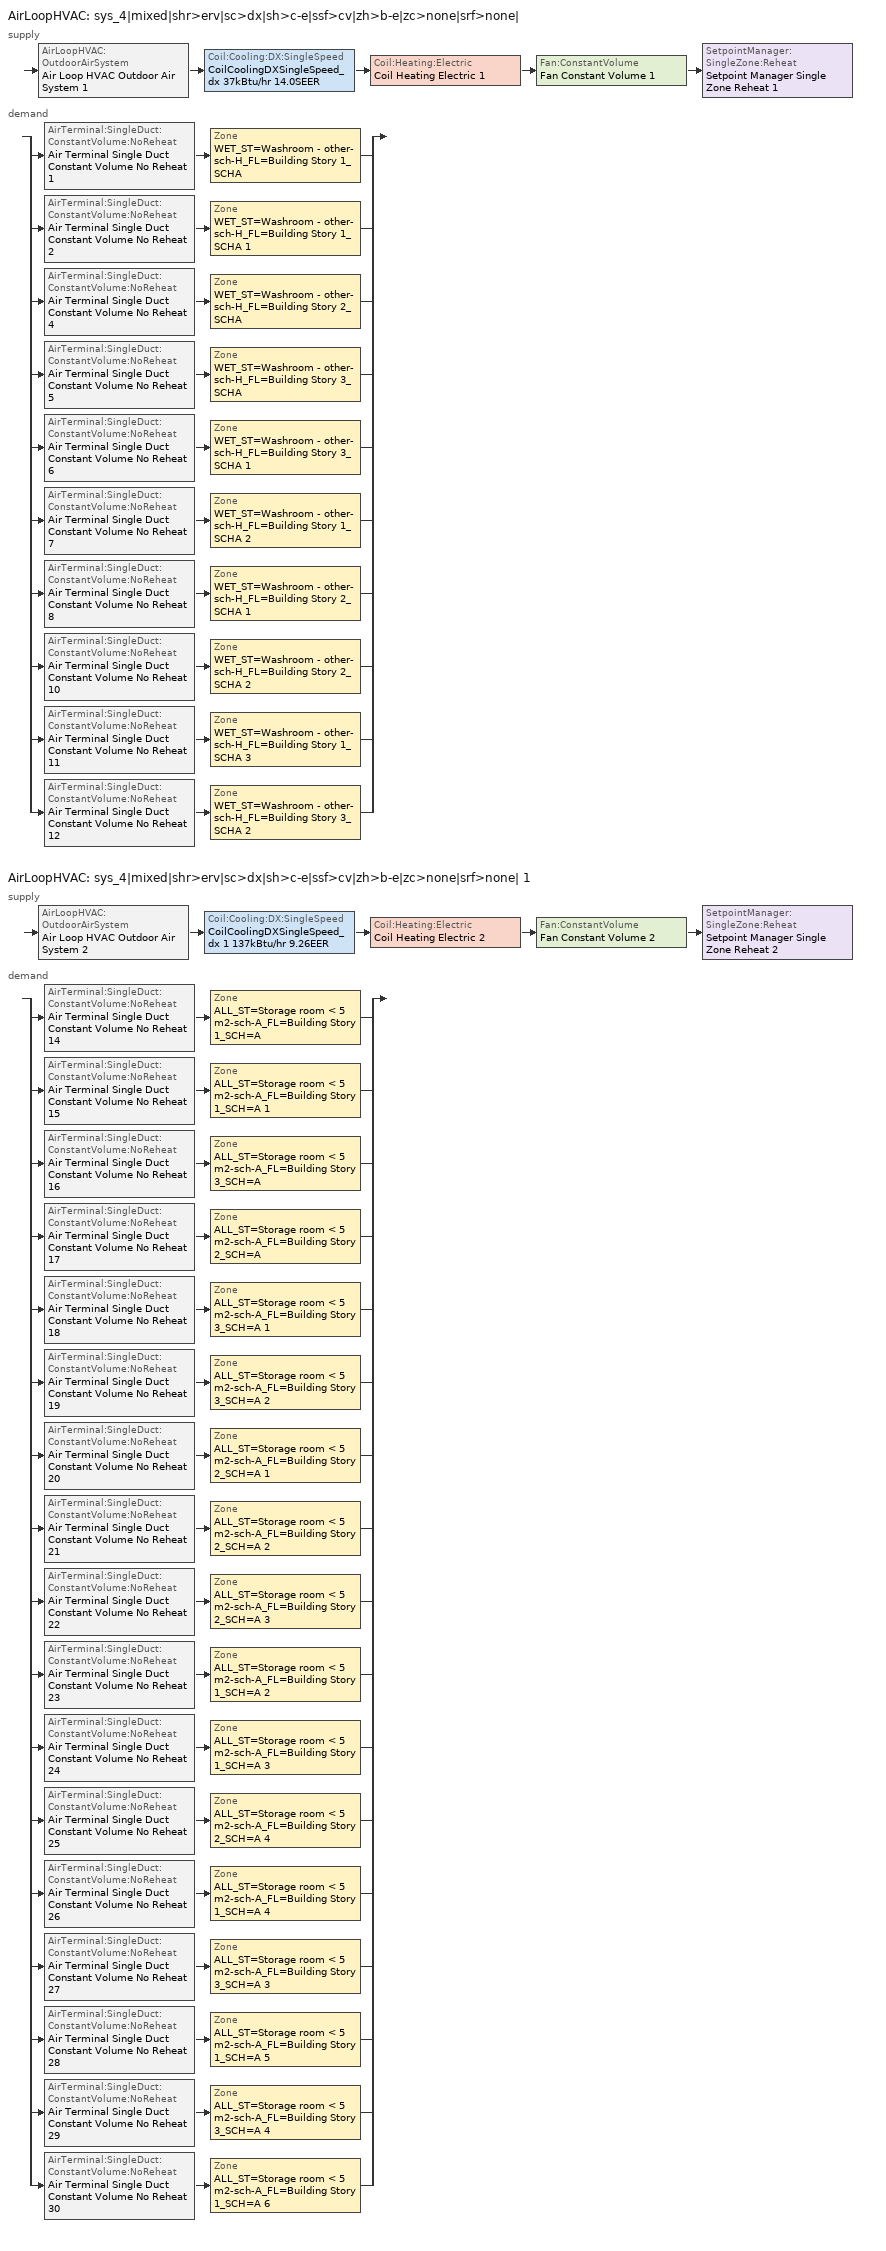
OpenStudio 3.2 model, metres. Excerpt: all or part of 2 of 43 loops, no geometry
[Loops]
AirLoopHVAC 'sys_4|mixed|shr>erv|sc>dx|sh>c-e|ssf>cv|zh>b-e|zc>none|srf>none|'
 supply: AirLoopHVAC:OutdoorAirSystem 'Air Loop HVAC Outdoor Air System 1' > Coil:Cooling:DX:SingleSpeed 'CoilCoolingDXSingleSpeed_dx 37kBtu/hr 14.0SEER' > Coil:Heating:Electric 'Coil Heating Electric 1' > Fan:ConstantVolume 'Fan Constant Volume 1' > SetpointManager:SingleZone:Reheat 'Setpoint Manager Single Zone Reheat 1'
 demand: split
  | AirTerminal:SingleDuct:ConstantVolume:NoReheat 'Air Terminal Single Duct Constant Volume No Reheat 1' > Zone 'WET_ST=Washroom - other-sch-H_FL=Building Story 1_SCHA'
  | AirTerminal:SingleDuct:ConstantVolume:NoReheat 'Air Terminal Single Duct Constant Volume No Reheat 2' > Zone 'WET_ST=Washroom - other-sch-H_FL=Building Story 1_SCHA 1'
  | AirTerminal:SingleDuct:ConstantVolume:NoReheat 'Air Terminal Single Duct Constant Volume No Reheat 4' > Zone 'WET_ST=Washroom - other-sch-H_FL=Building Story 2_SCHA'
  | AirTerminal:SingleDuct:ConstantVolume:NoReheat 'Air Terminal Single Duct Constant Volume No Reheat 5' > Zone 'WET_ST=Washroom - other-sch-H_FL=Building Story 3_SCHA'
  | AirTerminal:SingleDuct:ConstantVolume:NoReheat 'Air Terminal Single Duct Constant Volume No Reheat 6' > Zone 'WET_ST=Washroom - other-sch-H_FL=Building Story 3_SCHA 1'
  | AirTerminal:SingleDuct:ConstantVolume:NoReheat 'Air Terminal Single Duct Constant Volume No Reheat 7' > Zone 'WET_ST=Washroom - other-sch-H_FL=Building Story 1_SCHA 2'
  | AirTerminal:SingleDuct:ConstantVolume:NoReheat 'Air Terminal Single Duct Constant Volume No Reheat 8' > Zone 'WET_ST=Washroom - other-sch-H_FL=Building Story 2_SCHA 1'
  | AirTerminal:SingleDuct:ConstantVolume:NoReheat 'Air Terminal Single Duct Constant Volume No Reheat 10' > Zone 'WET_ST=Washroom - other-sch-H_FL=Building Story 2_SCHA 2'
  | AirTerminal:SingleDuct:ConstantVolume:NoReheat 'Air Terminal Single Duct Constant Volume No Reheat 11' > Zone 'WET_ST=Washroom - other-sch-H_FL=Building Story 1_SCHA 3'
  | AirTerminal:SingleDuct:ConstantVolume:NoReheat 'Air Terminal Single Duct Constant Volume No Reheat 12' > Zone 'WET_ST=Washroom - other-sch-H_FL=Building Story 3_SCHA 2'
AirLoopHVAC 'sys_4|mixed|shr>erv|sc>dx|sh>c-e|ssf>cv|zh>b-e|zc>none|srf>none| 1'
 supply: AirLoopHVAC:OutdoorAirSystem 'Air Loop HVAC Outdoor Air System 2' > Coil:Cooling:DX:SingleSpeed 'CoilCoolingDXSingleSpeed_dx 1 137kBtu/hr 9.26EER' > Coil:Heating:Electric 'Coil Heating Electric 2' > Fan:ConstantVolume 'Fan Constant Volume 2' > SetpointManager:SingleZone:Reheat 'Setpoint Manager Single Zone Reheat 2'
 demand: split
  | AirTerminal:SingleDuct:ConstantVolume:NoReheat 'Air Terminal Single Duct Constant Volume No Reheat 14' > Zone 'ALL_ST=Storage room < 5 m2-sch-A_FL=Building Story 1_SCH=A'
  | AirTerminal:SingleDuct:ConstantVolume:NoReheat 'Air Terminal Single Duct Constant Volume No Reheat 15' > Zone 'ALL_ST=Storage room < 5 m2-sch-A_FL=Building Story 1_SCH=A 1'
  | AirTerminal:SingleDuct:ConstantVolume:NoReheat 'Air Terminal Single Duct Constant Volume No Reheat 16' > Zone 'ALL_ST=Storage room < 5 m2-sch-A_FL=Building Story 3_SCH=A'
  | AirTerminal:SingleDuct:ConstantVolume:NoReheat 'Air Terminal Single Duct Constant Volume No Reheat 17' > Zone 'ALL_ST=Storage room < 5 m2-sch-A_FL=Building Story 2_SCH=A'
  | AirTerminal:SingleDuct:ConstantVolume:NoReheat 'Air Terminal Single Duct Constant Volume No Reheat 18' > Zone 'ALL_ST=Storage room < 5 m2-sch-A_FL=Building Story 3_SCH=A 1'
  | AirTerminal:SingleDuct:ConstantVolume:NoReheat 'Air Terminal Single Duct Constant Volume No Reheat 19' > Zone 'ALL_ST=Storage room < 5 m2-sch-A_FL=Building Story 3_SCH=A 2'
  | AirTerminal:SingleDuct:ConstantVolume:NoReheat 'Air Terminal Single Duct Constant Volume No Reheat 20' > Zone 'ALL_ST=Storage room < 5 m2-sch-A_FL=Building Story 2_SCH=A 1'
  | AirTerminal:SingleDuct:ConstantVolume:NoReheat 'Air Terminal Single Duct Constant Volume No Reheat 21' > Zone 'ALL_ST=Storage room < 5 m2-sch-A_FL=Building Story 2_SCH=A 2'
  | AirTerminal:SingleDuct:ConstantVolume:NoReheat 'Air Terminal Single Duct Constant Volume No Reheat 22' > Zone 'ALL_ST=Storage room < 5 m2-sch-A_FL=Building Story 2_SCH=A 3'
  | AirTerminal:SingleDuct:ConstantVolume:NoReheat 'Air Terminal Single Duct Constant Volume No Reheat 23' > Zone 'ALL_ST=Storage room < 5 m2-sch-A_FL=Building Story 1_SCH=A 2'
  | AirTerminal:SingleDuct:ConstantVolume:NoReheat 'Air Terminal Single Duct Constant Volume No Reheat 24' > Zone 'ALL_ST=Storage room < 5 m2-sch-A_FL=Building Story 1_SCH=A 3'
  | AirTerminal:SingleDuct:ConstantVolume:NoReheat 'Air Terminal Single Duct Constant Volume No Reheat 25' > Zone 'ALL_ST=Storage room < 5 m2-sch-A_FL=Building Story 2_SCH=A 4'
  | AirTerminal:SingleDuct:ConstantVolume:NoReheat 'Air Terminal Single Duct Constant Volume No Reheat 26' > Zone 'ALL_ST=Storage room < 5 m2-sch-A_FL=Building Story 1_SCH=A 4'
  | AirTerminal:SingleDuct:ConstantVolume:NoReheat 'Air Terminal Single Duct Constant Volume No Reheat 27' > Zone 'ALL_ST=Storage room < 5 m2-sch-A_FL=Building Story 3_SCH=A 3'
  | AirTerminal:SingleDuct:ConstantVolume:NoReheat 'Air Terminal Single Duct Constant Volume No Reheat 28' > Zone 'ALL_ST=Storage room < 5 m2-sch-A_FL=Building Story 1_SCH=A 5'
  | AirTerminal:SingleDuct:ConstantVolume:NoReheat 'Air Terminal Single Duct Constant Volume No Reheat 29' > Zone 'ALL_ST=Storage room < 5 m2-sch-A_FL=Building Story 3_SCH=A 4'
  | AirTerminal:SingleDuct:ConstantVolume:NoReheat 'Air Terminal Single Duct Constant Volume No Reheat 30' > Zone 'ALL_ST=Storage room < 5 m2-sch-A_FL=Building Story 1_SCH=A 6'
[Sizing:Zone] Zone Cooling Design Supply Air Temperature Input Method=TemperatureDifference; Zone Cooling Design Supply Air Temperature {C}=14; Zone Cooling Design Supply Air Temperature Difference {deltaC}=11; Zone Heating Design Supply Air Temperature Input Method=TemperatureDifference; Zone Heating Design Supply Air Temperature {C}=40; Zone Heating Design Supply Air Temperature Difference {deltaC}=21; Zone Cooling Design Supply Air Humidity Ratio {kg-H2O/kg-air}=0.0085; Zone Heating Design Supply Air Humidity Ratio {kg-H2O/kg-air}=0.008; Zone Heating Sizing Factor=1.3; Zone Cooling Sizing Factor=1.1; Cooling Design Air Flow Method=DesignDay; Heating Design Air Flow Method=DesignDay; Account for Dedicated Outdoor Air System=No; Dedicated Outdoor Air System Control Strategy=NeutralSupplyAir; Dedicated Outdoor Air Low Setpoint Temperature for Design {C}=autosize; Dedicated Outdoor Air High Setpoint Temperature for Design {C}=autosize
WET_ST=Washroom - other-sch-H_FL=Building Story 1_SCHA; WET_ST=Washroom - other-sch-H_FL=Building Story 1_SCHA 1; WET_ST=Washroom - other-sch-H_FL=Building Story 2_SCHA; WET_ST=Washroom - other-sch-H_FL=Building Story 3_SCHA; WET_ST=Washroom - other-sch-H_FL=Building Story 3_SCHA 1; WET_ST=Washroom - other-sch-H_FL=Building Story 1_SCHA 2; WET_ST=Washroom - other-sch-H_FL=Building Story 2_SCHA 1; WET_ST=Washroom - other-sch-H_FL=Building Story 2_SCHA 2; WET_ST=Washroom - other-sch-H_FL=Building Story 1_SCHA 3; WET_ST=Washroom - other-sch-H_FL=Building Story 3_SCHA 2; ALL_ST=Storage room < 5 m2-sch-A_FL=Building Story 1_SCH=A; ALL_ST=Storage room < 5 m2-sch-A_FL=Building Story 1_SCH=A 1; ALL_ST=Storage room < 5 m2-sch-A_FL=Building Story 3_SCH=A; ALL_ST=Storage room < 5 m2-sch-A_FL=Building Story 2_SCH=A; ALL_ST=Storage room < 5 m2-sch-A_FL=Building Story 3_SCH=A 1; ALL_ST=Storage room < 5 m2-sch-A_FL=Building Story 3_SCH=A 2; ALL_ST=Storage room < 5 m2-sch-A_FL=Building Story 2_SCH=A 1; ALL_ST=Storage room < 5 m2-sch-A_FL=Building Story 2_SCH=A 2; ALL_ST=Storage room < 5 m2-sch-A_FL=Building Story 2_SCH=A 3; ALL_ST=Storage room < 5 m2-sch-A_FL=Building Story 1_SCH=A 2; ALL_ST=Storage room < 5 m2-sch-A_FL=Building Story 1_SCH=A 3; ALL_ST=Storage room < 5 m2-sch-A_FL=Building Story 2_SCH=A 4; ALL_ST=Storage room < 5 m2-sch-A_FL=Building Story 1_SCH=A 4; ALL_ST=Storage room < 5 m2-sch-A_FL=Building Story 3_SCH=A 3; ALL_ST=Storage room < 5 m2-sch-A_FL=Building Story 1_SCH=A 5; ALL_ST=Storage room < 5 m2-sch-A_FL=Building Story 3_SCH=A 4; ALL_ST=Storage room < 5 m2-sch-A_FL=Building Story 1_SCH=A 6
[Zone equipment]
WET_ST=Washroom - other-sch-H_FL=Building Story 1_SCHA: Zone HVAC Baseboard Convective Electric 1, Air Terminal Single Duct Constant Volume No Reheat 1
WET_ST=Washroom - other-sch-H_FL=Building Story 1_SCHA 1: Zone HVAC Baseboard Convective Electric 2, Air Terminal Single Duct Constant Volume No Reheat 2
WET_ST=Washroom - other-sch-H_FL=Building Story 2_SCHA: Zone HVAC Baseboard Convective Electric 4, Air Terminal Single Duct Constant Volume No Reheat 4
WET_ST=Washroom - other-sch-H_FL=Building Story 3_SCHA: Zone HVAC Baseboard Convective Electric 5, Air Terminal Single Duct Constant Volume No Reheat 5
WET_ST=Washroom - other-sch-H_FL=Building Story 3_SCHA 1: Zone HVAC Baseboard Convective Electric 6, Air Terminal Single Duct Constant Volume No Reheat 6
WET_ST=Washroom - other-sch-H_FL=Building Story 1_SCHA 2: Zone HVAC Baseboard Convective Electric 7, Air Terminal Single Duct Constant Volume No Reheat 7
WET_ST=Washroom - other-sch-H_FL=Building Story 2_SCHA 1: Zone HVAC Baseboard Convective Electric 8, Air Terminal Single Duct Constant Volume No Reheat 8
WET_ST=Washroom - other-sch-H_FL=Building Story 2_SCHA 2: Zone HVAC Baseboard Convective Electric 10, Air Terminal Single Duct Constant Volume No Reheat 10
WET_ST=Washroom - other-sch-H_FL=Building Story 1_SCHA 3: Zone HVAC Baseboard Convective Electric 11, Air Terminal Single Duct Constant Volume No Reheat 11
WET_ST=Washroom - other-sch-H_FL=Building Story 3_SCHA 2: Zone HVAC Baseboard Convective Electric 12, Air Terminal Single Duct Constant Volume No Reheat 12
ALL_ST=Storage room < 5 m2-sch-A_FL=Building Story 1_SCH=A: Zone HVAC Baseboard Convective Electric 14, Air Terminal Single Duct Constant Volume No Reheat 14
ALL_ST=Storage room < 5 m2-sch-A_FL=Building Story 1_SCH=A 1: Zone HVAC Baseboard Convective Electric 15, Air Terminal Single Duct Constant Volume No Reheat 15
ALL_ST=Storage room < 5 m2-sch-A_FL=Building Story 3_SCH=A: Zone HVAC Baseboard Convective Electric 16, Air Terminal Single Duct Constant Volume No Reheat 16
ALL_ST=Storage room < 5 m2-sch-A_FL=Building Story 2_SCH=A: Zone HVAC Baseboard Convective Electric 17, Air Terminal Single Duct Constant Volume No Reheat 17
ALL_ST=Storage room < 5 m2-sch-A_FL=Building Story 3_SCH=A 1: Zone HVAC Baseboard Convective Electric 18, Air Terminal Single Duct Constant Volume No Reheat 18
ALL_ST=Storage room < 5 m2-sch-A_FL=Building Story 3_SCH=A 2: Zone HVAC Baseboard Convective Electric 19, Air Terminal Single Duct Constant Volume No Reheat 19
ALL_ST=Storage room < 5 m2-sch-A_FL=Building Story 2_SCH=A 1: Zone HVAC Baseboard Convective Electric 20, Air Terminal Single Duct Constant Volume No Reheat 20
ALL_ST=Storage room < 5 m2-sch-A_FL=Building Story 2_SCH=A 2: Zone HVAC Baseboard Convective Electric 21, Air Terminal Single Duct Constant Volume No Reheat 21
ALL_ST=Storage room < 5 m2-sch-A_FL=Building Story 2_SCH=A 3: Zone HVAC Baseboard Convective Electric 22, Air Terminal Single Duct Constant Volume No Reheat 22
ALL_ST=Storage room < 5 m2-sch-A_FL=Building Story 1_SCH=A 2: Zone HVAC Baseboard Convective Electric 23, Air Terminal Single Duct Constant Volume No Reheat 23
ALL_ST=Storage room < 5 m2-sch-A_FL=Building Story 1_SCH=A 3: Zone HVAC Baseboard Convective Electric 24, Air Terminal Single Duct Constant Volume No Reheat 24
ALL_ST=Storage room < 5 m2-sch-A_FL=Building Story 2_SCH=A 4: Zone HVAC Baseboard Convective Electric 25, Air Terminal Single Duct Constant Volume No Reheat 25
ALL_ST=Storage room < 5 m2-sch-A_FL=Building Story 1_SCH=A 4: Zone HVAC Baseboard Convective Electric 26, Air Terminal Single Duct Constant Volume No Reheat 26
ALL_ST=Storage room < 5 m2-sch-A_FL=Building Story 3_SCH=A 3: Zone HVAC Baseboard Convective Electric 27, Air Terminal Single Duct Constant Volume No Reheat 27
ALL_ST=Storage room < 5 m2-sch-A_FL=Building Story 1_SCH=A 5: Zone HVAC Baseboard Convective Electric 28, Air Terminal Single Duct Constant Volume No Reheat 28
ALL_ST=Storage room < 5 m2-sch-A_FL=Building Story 3_SCH=A 4: Zone HVAC Baseboard Convective Electric 29, Air Terminal Single Duct Constant Volume No Reheat 29
ALL_ST=Storage room < 5 m2-sch-A_FL=Building Story 1_SCH=A 6: Zone HVAC Baseboard Convective Electric 30, Air Terminal Single Duct Constant Volume No Reheat 30
[AirLoopHVAC] Design Supply Air Flow Rate {m3/s}=autosize; Design Return Air Flow Fraction of Supply Air Flow=1
Name | Availability Schedule
sys_4|mixed|shr>erv|sc>dx|sh>c-e|ssf>cv|zh>b-e|zc>none|srf>none| | sys_4|mixed|shr>none|sc>dx|sh>c-e|ssf>cv|zh>b-e|zc>none|srf>none| Occ Sch
sys_4|mixed|shr>erv|sc>dx|sh>c-e|ssf>cv|zh>b-e|zc>none|srf>none| 1 | sys_4|mixed|shr>none|sc>dx|sh>c-e|ssf>cv|zh>b-e|zc>none|srf>none| 1 Occ Sch
[Sizing:System] Type of Load to Size On=Sensible; Design Outdoor Air Flow Rate {m3/s}=Autosize; Central Heating Maximum System Air Flow Ratio=1; Preheat Design Temperature {C}=7; Preheat Design Humidity Ratio {kg-H2O/kg-Air}=0.008; Precool Design Temperature {C}=13; Precool Design Humidity Ratio {kg-H2O/kg-Air}=0.008; Central Cooling Design Supply Air Temperature {C}=13; Central Heating Design Supply Air Temperature {C}=43; Sizing Option=NonCoincident; 100% Outdoor Air in Cooling=No; 100% Outdoor Air in Heating=No; Central Cooling Design Supply Air Humidity Ratio {kg-H2O/kg-Air}=0.0085; Central Heating Design Supply Air Humidity Ratio {kg-H2O/kg-Air}=0.008; Cooling Design Air Flow Method=DesignDay; Cooling Design Air Flow Rate {m3/s}=0; Heating Design Air Flow Method=DesignDay; Heating Design Air Flow Rate {m3/s}=0; System Outdoor Air Method=ZoneSum; Zone Maximum Outdoor Air Fraction=1; Cooling Supply Air Flow Rate Per Floor Area {m3/s-m2}=0.00996765; Cooling Fraction of Autosized Cooling Supply Air Flow Rate=1; Cooling Supply Air Flow Rate Per Unit Cooling Capacity {m3/s-W}=3.94755e-05; Heating Supply Air Flow Rate Per Floor Area {m3/s-m2}=0.00996765; Heating Fraction of Autosized Heating Supply Air Flow Rate=1; Heating Fraction of Autosized Cooling Supply Air Flow Rate=1; Heating Supply Air Flow Rate Per Unit Heating Capacity {m3/s-W}=3.15882e-05; Cooling Design Capacity Method=CoolingDesignCapacity; Cooling Design Capacity {W}=autosize; Cooling Design Capacity Per Floor Area {W/m2}=234.7; Fraction of Autosized Cooling Design Capacity=1; Heating Design Capacity Method=HeatingDesignCapacity; Heating Design Capacity {W}=autosize; Heating Design Capacity Per Floor Area {W/m2}=157; Fraction of Autosized Heating Design Capacity=1; Central Cooling Capacity Control Method=OnOff
sys_4|mixed|shr>erv|sc>dx|sh>c-e|ssf>cv|zh>b-e|zc>none|srf>none|; sys_4|mixed|shr>erv|sc>dx|sh>c-e|ssf>cv|zh>b-e|zc>none|srf>none| 1
[Fan:ConstantVolume] Availability Schedule=Always On Discrete; Fan Total Efficiency=0.39975; Pressure Rise {Pa}=640; Maximum Flow Rate {m3/s}=AutoSize; Motor Efficiency=0.615
Fan Constant Volume 1; Fan Constant Volume 2
[Coil:Cooling:DX:SingleSpeed] Availability Schedule=Always On Discrete; Rated Total Cooling Capacity {W}=autosize; Rated Sensible Heat Ratio=autosize; Rated Air Flow Rate {m3/s}=autosize; Rated Evaporator Fan Power Per Volume Flow Rate {W/(m3/s)}=773.3; Total Cooling Capacity Function of Temperature Curve=DXCOOL-NECB2011-REF-CAPFT; Total Cooling Capacity Function of Flow Fraction Curve=DXCOOL-NECB2011-REF-CAPFFLOW; Energy Input Ratio Function of Temperature Curve=DXCOOL-NECB2011-REF-COOLEIRFT; Energy Input Ratio Function of Flow Fraction Curve=DXCOOL-NECB2011-REF-COOLEIRFFLOW; Part Load Fraction Correlation Curve=DXCOOL-NECB2011-REF-COOLPLFFPLR; Minimum Outdoor Dry-Bulb Temperature for Compressor Operation {C}=-25; Condenser Type=AirCooled; Evaporative Condenser Effectiveness=0; Evaporative Condenser Air Flow Rate {m3/s}=Autosize; Evaporative Condenser Pump Rated Power Consumption {W}=Autosize; Crankcase Heater Capacity {W}=0; Maximum Outdoor Dry-Bulb Temperature for Crankcase Heater Operation {C}=0; Basin Heater Capacity {W/K}=0; Basin Heater Setpoint Temperature {C}=10
Name | Rated COP {W/W}
CoilCoolingDXSingleSpeed_dx 37kBtu/hr 14.0SEER | 4.11713
CoilCoolingDXSingleSpeed_dx 1 137kBtu/hr 9.26EER | 3.21949
[Coil:Heating:Electric] Availability Schedule=Always On Discrete
Coil Heating Electric 1; Coil Heating Electric 2
[Controller:OutdoorAir] Minimum Outdoor Air Flow Rate {m3/s}=autosize; Maximum Outdoor Air Flow Rate {m3/s}=Autosize; Economizer Control Action Type=ModulateFlow; Lockout Type=NoLockout; Minimum Limit Type=FixedMinimum; High Humidity Control=No; Heat Recovery Bypass Control Type=BypassWhenOAFlowGreaterThanMinimum
Name | Economizer Control Type | Economizer Maximum Limit Dry-Bulb Temperature {C} | Economizer Maximum Limit Enthalpy {J/kg} | Economizer Minimum Limit Dry-Bulb Temperature {C} | Minimum Outdoor Air Schedule | Controller Mechanical Ventilation
Controller Outdoor Air 1 | NoEconomizer | 28 | 64000 | -100 | sys_4|mixed|shr>none|sc>dx|sh>c-e|ssf>cv|zh>b-e|zc>none|srf>none| Occ Sch | Controller Mechanical Ventilation 1
Controller Outdoor Air 2 | DifferentialEnthalpy |  |  |  | sys_4|mixed|shr>none|sc>dx|sh>c-e|ssf>cv|zh>b-e|zc>none|srf>none| 1 Occ Sch | Controller Mechanical Ventilation 2
[Controller:MechanicalVentilation] Availability Schedule=Always On Discrete; System Outdoor Air Method=ZoneSum
Controller Mechanical Ventilation 1; Controller Mechanical Ventilation 2
[AirLoopHVAC:OutdoorAirSystem]
Name | Controller
Air Loop HVAC Outdoor Air System 1 | Controller Outdoor Air 1
Air Loop HVAC Outdoor Air System 2 | Controller Outdoor Air 2
[SetpointManager:SingleZone:Reheat] Minimum Supply Air Temperature {C}=13; Maximum Supply Air Temperature {C}=43
Name | Control Zone
Setpoint Manager Single Zone Reheat 1 | WET_ST=Washroom - other-sch-H_FL=Building Story 1_SCHA
Setpoint Manager Single Zone Reheat 2 | ALL_ST=Storage room < 5 m2-sch-A_FL=Building Story 1_SCH=A
[ZoneHVAC:Baseboard:Convective:Electric] Availability Schedule=Always On Discrete; Nominal Capacity {W}=autosize; Efficiency=1
Zone HVAC Baseboard Convective Electric 1; Zone HVAC Baseboard Convective Electric 2; Zone HVAC Baseboard Convective Electric 4; Zone HVAC Baseboard Convective Electric 5; Zone HVAC Baseboard Convective Electric 6; Zone HVAC Baseboard Convective Electric 7; Zone HVAC Baseboard Convective Electric 8; Zone HVAC Baseboard Convective Electric 10; Zone HVAC Baseboard Convective Electric 11; Zone HVAC Baseboard Convective Electric 12; Zone HVAC Baseboard Convective Electric 14; Zone HVAC Baseboard Convective Electric 15; Zone HVAC Baseboard Convective Electric 16; Zone HVAC Baseboard Convective Electric 17; Zone HVAC Baseboard Convective Electric 18; Zone HVAC Baseboard Convective Electric 19; Zone HVAC Baseboard Convective Electric 20; Zone HVAC Baseboard Convective Electric 21; Zone HVAC Baseboard Convective Electric 22; Zone HVAC Baseboard Convective Electric 23; Zone HVAC Baseboard Convective Electric 24; Zone HVAC Baseboard Convective Electric 25; Zone HVAC Baseboard Convective Electric 26; Zone HVAC Baseboard Convective Electric 27; Zone HVAC Baseboard Convective Electric 28; Zone HVAC Baseboard Convective Electric 29; Zone HVAC Baseboard Convective Electric 30
[AirTerminal:SingleDuct:ConstantVolume:NoReheat] Availability Schedule=Always On Discrete; Maximum Air Flow Rate {m3/s}=AutoSize
Air Terminal Single Duct Constant Volume No Reheat 1; Air Terminal Single Duct Constant Volume No Reheat 2; Air Terminal Single Duct Constant Volume No Reheat 4; Air Terminal Single Duct Constant Volume No Reheat 5; Air Terminal Single Duct Constant Volume No Reheat 6; Air Terminal Single Duct Constant Volume No Reheat 7; Air Terminal Single Duct Constant Volume No Reheat 8; Air Terminal Single Duct Constant Volume No Reheat 10; Air Terminal Single Duct Constant Volume No Reheat 11; Air Terminal Single Duct Constant Volume No Reheat 12; Air Terminal Single Duct Constant Volume No Reheat 14; Air Terminal Single Duct Constant Volume No Reheat 15; Air Terminal Single Duct Constant Volume No Reheat 16; Air Terminal Single Duct Constant Volume No Reheat 17; Air Terminal Single Duct Constant Volume No Reheat 18; Air Terminal Single Duct Constant Volume No Reheat 19; Air Terminal Single Duct Constant Volume No Reheat 20; Air Terminal Single Duct Constant Volume No Reheat 21; Air Terminal Single Duct Constant Volume No Reheat 22; Air Terminal Single Duct Constant Volume No Reheat 23; Air Terminal Single Duct Constant Volume No Reheat 24; Air Terminal Single Duct Constant Volume No Reheat 25; Air Terminal Single Duct Constant Volume No Reheat 26; Air Terminal Single Duct Constant Volume No Reheat 27; Air Terminal Single Duct Constant Volume No Reheat 28; Air Terminal Single Duct Constant Volume No Reheat 29; Air Terminal Single Duct Constant Volume No Reheat 30
[AvailabilityManager:NightCycle] Applicability Schedule=Always On Discrete; Control Type=CycleOnAny; Thermostat Tolerance {deltaC}=1; Cycling Run Time {s}=3600
Availability Manager Night Cycle 1; Availability Manager Night Cycle 2; Availability Manager Night Cycle 3; Availability Manager Night Cycle 4; Availability Manager Night Cycle 5; Availability Manager Night Cycle 6; Availability Manager Night Cycle 7; Availability Manager Night Cycle 8; Availability Manager Night Cycle 9; Availability Manager Night Cycle 10; Availability Manager Night Cycle 11; Availability Manager Night Cycle 12; Availability Manager Night Cycle 13; Availability Manager Night Cycle 14; Availability Manager Night Cycle 15; Availability Manager Night Cycle 16; Availability Manager Night Cycle 17; Availability Manager Night Cycle 18; Availability Manager Night Cycle 19; Availability Manager Night Cycle 20; Availability Manager Night Cycle 21; Availability Manager Night Cycle 22; Availability Manager Night Cycle 23; Availability Manager Night Cycle 24; Availability Manager Night Cycle 25; Availability Manager Night Cycle 26; Availability Manager Night Cycle 27; Availability Manager Night Cycle 28; Availability Manager Night Cycle 29; Availability Manager Night Cycle 30; Availability Manager Night Cycle 31; Availability Manager Night Cycle 32; Availability Manager Night Cycle 33; Availability Manager Night Cycle 34; Availability Manager Night Cycle 35; Availability Manager Night Cycle 36; Availability Manager Night Cycle 37; Availability Manager Night Cycle 38; Availability Manager Night Cycle 39; Availability Manager Night Cycle 40
[HeatExchanger:AirToAir:SensibleAndLatent] Availability Schedule=Always On Discrete; Nominal Supply Air Flow Rate {m3/s}=autosize; Sensible Effectiveness at 100% Heating Air Flow=0.5; Latent Effectiveness at 100% Heating Air Flow=0.5; Sensible Effectiveness at 75% Heating Air Flow=0.5; Latent Effectiveness at 75% Heating Air Flow=0.5; Sensible Effectiveness at 100% Cooling Air Flow=0.5; Latent Effectiveness at 100% Cooling Air Flow=0.5; Sensible Effectiveness at 75% Cooling Air Flow=0.5; Latent Effectiveness at 75% Cooling Air Flow=0.5; Supply Air Outlet Temperature Control=Yes; Heat Exchanger Type=Rotary; Frost Control Type=ExhaustOnly; Threshold Temperature {C}=-23.3; Initial Defrost Time Fraction=0.167; Rate of Defrost Time Fraction Increase {1/K}=1.44; Economizer Lockout=Yes
Name | Nominal Electric Power {W}
sys_3|mixed|shr>none|sc>dx|sh>c-e|ssf>cv|zh>b-e|zc>none|srf>none| ERV | 100.539
sys_3|mixed|shr>none|sc>dx|sh>c-e|ssf>cv|zh>b-e|zc>none|srf>none| 1 ERV | 85.5553
sys_3|mixed|shr>none|sc>dx|sh>c-e|ssf>cv|zh>b-e|zc>none|srf>none| 10 ERV | 182.063
sys_3|mixed|shr>none|sc>dx|sh>c-e|ssf>cv|zh>b-e|zc>none|srf>none| 11 ERV | 58.5333
sys_3|mixed|shr>none|sc>dx|sh>c-e|ssf>cv|zh>b-e|zc>none|srf>none| 12 ERV | 86.5712
sys_3|mixed|shr>none|sc>dx|sh>c-e|ssf>cv|zh>b-e|zc>none|srf>none| 13 ERV | 150.571
sys_3|mixed|shr>none|sc>dx|sh>c-e|ssf>cv|zh>b-e|zc>none|srf>none| 14 ERV | 110.139
sys_3|mixed|shr>none|sc>dx|sh>c-e|ssf>cv|zh>b-e|zc>none|srf>none| 15 ERV | 71.9427
sys_3|mixed|shr>none|sc>dx|sh>c-e|ssf>cv|zh>b-e|zc>none|srf>none| 16 ERV | 354.76
sys_3|mixed|shr>none|sc>dx|sh>c-e|ssf>cv|zh>b-e|zc>none|srf>none| 17 ERV | 179.269
sys_3|mixed|shr>none|sc>dx|sh>c-e|ssf>cv|zh>b-e|zc>none|srf>none| 18 ERV | 130.457
sys_3|mixed|shr>none|sc>dx|sh>c-e|ssf>cv|zh>b-e|zc>none|srf>none| 19 ERV | 821.043
sys_3|mixed|shr>none|sc>dx|sh>c-e|ssf>cv|zh>b-e|zc>none|srf>none| 2 ERV | 72.857
sys_3|mixed|shr>none|sc>dx|sh>c-e|ssf>cv|zh>b-e|zc>none|srf>none| 20 ERV | 78.6136
sys_3|mixed|shr>none|sc>dx|sh>c-e|ssf>cv|zh>b-e|zc>none|srf>none| 21 ERV | 299.903
sys_3|mixed|shr>none|sc>dx|sh>c-e|ssf>cv|zh>b-e|zc>none|srf>none| 22 ERV | 147.523
sys_3|mixed|shr>none|sc>dx|sh>c-e|ssf>cv|zh>b-e|zc>none|srf>none| 23 ERV | 260.623
sys_3|mixed|shr>none|sc>dx|sh>c-e|ssf>cv|zh>b-e|zc>none|srf>none| 24 ERV | 143.46
sys_3|mixed|shr>none|sc>dx|sh>c-e|ssf>cv|zh>b-e|zc>none|srf>none| 25 ERV | 476.664
sys_3|mixed|shr>none|sc>dx|sh>c-e|ssf>cv|zh>b-e|zc>none|srf>none| 26 ERV | 65.9999
sys_3|mixed|shr>none|sc>dx|sh>c-e|ssf>cv|zh>b-e|zc>none|srf>none| 27 ERV | 77.4284
sys_3|mixed|shr>none|sc>dx|sh>c-e|ssf>cv|zh>b-e|zc>none|srf>none| 28 ERV | 104.857
sys_3|mixed|shr>none|sc>dx|sh>c-e|ssf>cv|zh>b-e|zc>none|srf>none| 29 ERV | 185.009
sys_3|mixed|shr>none|sc>dx|sh>c-e|ssf>cv|zh>b-e|zc>none|srf>none| 3 ERV | 496.981
sys_3|mixed|shr>none|sc>dx|sh>c-e|ssf>cv|zh>b-e|zc>none|srf>none| 30 ERV | 146.711
sys_3|mixed|shr>none|sc>dx|sh>c-e|ssf>cv|zh>b-e|zc>none|srf>none| 31 ERV | 78.4443
sys_3|mixed|shr>none|sc>dx|sh>c-e|ssf>cv|zh>b-e|zc>none|srf>none| 32 ERV | 90.2283
sys_3|mixed|shr>none|sc>dx|sh>c-e|ssf>cv|zh>b-e|zc>none|srf>none| 33 ERV | 97.4071
sys_3|mixed|shr>none|sc>dx|sh>c-e|ssf>cv|zh>b-e|zc>none|srf>none| 4 ERV | 54.7407
sys_3|mixed|shr>none|sc>dx|sh>c-e|ssf>cv|zh>b-e|zc>none|srf>none| 5 ERV | 276.877
sys_3|mixed|shr>none|sc>dx|sh>c-e|ssf>cv|zh>b-e|zc>none|srf>none| 6 ERV | 98.3553
sys_3|mixed|shr>none|sc>dx|sh>c-e|ssf>cv|zh>b-e|zc>none|srf>none| 7 ERV | 177.999
sys_3|mixed|shr>none|sc>dx|sh>c-e|ssf>cv|zh>b-e|zc>none|srf>none| 8 ERV | 135.333
sys_3|mixed|shr>none|sc>dx|sh>c-e|ssf>cv|zh>b-e|zc>none|srf>none| 9 ERV | 107.904
sys_4|mixed|shr>none|sc>dx|sh>c-e|ssf>cv|zh>b-e|zc>none|srf>none| ERV | 451.267
sys_4|mixed|shr>none|sc>dx|sh>c-e|ssf>cv|zh>b-e|zc>none|srf>none| 1 ERV | 379.141
sys_4|mixed|shr>none|sc>dx|sh>c-e|ssf>cv|zh>b-e|zc>none|srf>none| 2 ERV | 196.928
sys_6|mixed|shr>none|sh>c-e|sc>c-chw|ssf>vv|zh>b-e|zc>none|srf>vv| ERV | 224.546
sys_6|mixed|shr>none|sh>c-e|sc>c-chw|ssf>vv|zh>b-e|zc>none|srf>vv| 1 ERV | 191.558
sys_6|mixed|shr>none|sh>c-e|sc>c-chw|ssf>vv|zh>b-e|zc>none|srf>vv| 2 ERV | 248.568
[SetpointManager:OutdoorAirPretreat] Minimum Setpoint Temperature {C}=-99; Maximum Setpoint Temperature {C}=99; Minimum Setpoint Humidity Ratio {kgWater/kgDryAir}=1e-05; Maximum Setpoint Humidity Ratio {kgWater/kgDryAir}=1
Setpoint Manager Outdoor Air Pretreat 1; Setpoint Manager Outdoor Air Pretreat 2; Setpoint Manager Outdoor Air Pretreat 3; Setpoint Manager Outdoor Air Pretreat 4; Setpoint Manager Outdoor Air Pretreat 5; Setpoint Manager Outdoor Air Pretreat 6; Setpoint Manager Outdoor Air Pretreat 7; Setpoint Manager Outdoor Air Pretreat 8; Setpoint Manager Outdoor Air Pretreat 9; Setpoint Manager Outdoor Air Pretreat 10; Setpoint Manager Outdoor Air Pretreat 11; Setpoint Manager Outdoor Air Pretreat 12; Setpoint Manager Outdoor Air Pretreat 13; Setpoint Manager Outdoor Air Pretreat 14; Setpoint Manager Outdoor Air Pretreat 15; Setpoint Manager Outdoor Air Pretreat 16; Setpoint Manager Outdoor Air Pretreat 17; Setpoint Manager Outdoor Air Pretreat 18; Setpoint Manager Outdoor Air Pretreat 19; Setpoint Manager Outdoor Air Pretreat 20; Setpoint Manager Outdoor Air Pretreat 21; Setpoint Manager Outdoor Air Pretreat 22; Setpoint Manager Outdoor Air Pretreat 23; Setpoint Manager Outdoor Air Pretreat 24; Setpoint Manager Outdoor Air Pretreat 25; Setpoint Manager Outdoor Air Pretreat 26; Setpoint Manager Outdoor Air Pretreat 27; Setpoint Manager Outdoor Air Pretreat 28; Setpoint Manager Outdoor Air Pretreat 29; Setpoint Manager Outdoor Air Pretreat 30; Setpoint Manager Outdoor Air Pretreat 31; Setpoint Manager Outdoor Air Pretreat 32; Setpoint Manager Outdoor Air Pretreat 33; Setpoint Manager Outdoor Air Pretreat 34; Setpoint Manager Outdoor Air Pretreat 35; Setpoint Manager Outdoor Air Pretreat 36; Setpoint Manager Outdoor Air Pretreat 37; Setpoint Manager Outdoor Air Pretreat 38; Setpoint Manager Outdoor Air Pretreat 39; Setpoint Manager Outdoor Air Pretreat 40
[Schedule:Ruleset]
Name | Default Day Schedule | Summer Design Day Schedule | Winter Design Day Schedule
sys_4|mixed|shr>none|sc>dx|sh>c-e|ssf>cv|zh>b-e|zc>none|srf>none| Occ Sch | sys_4|mixed|shr>none|sc>dx|sh>c-e|ssf>cv|zh>b-e|zc>none|srf>none| Occ Sch Default | sys_4|mixed|shr>none|sc>dx|sh>c-e|ssf>cv|zh>b-e|zc>none|srf>none| Occ Sch Summer Design Day | sys_4|mixed|shr>none|sc>dx|sh>c-e|ssf>cv|zh>b-e|zc>none|srf>none| Occ Sch Winter Design Day
sys_4|mixed|shr>none|sc>dx|sh>c-e|ssf>cv|zh>b-e|zc>none|srf>none| 1 Occ Sch | sys_4|mixed|shr>none|sc>dx|sh>c-e|ssf>cv|zh>b-e|zc>none|srf>none| 1 Occ Sch Default | sys_4|mixed|shr>none|sc>dx|sh>c-e|ssf>cv|zh>b-e|zc>none|srf>none| 1 Occ Sch Summer Design Day | sys_4|mixed|shr>none|sc>dx|sh>c-e|ssf>cv|zh>b-e|zc>none|srf>none| 1 Occ Sch Winter Design Day
[Schedule:Day]
sys_4|mixed|shr>none|sc>dx|sh>c-e|ssf>cv|zh>b-e|zc>none|srf>none| Occ Sch Default; sys_4|mixed|shr>none|sc>dx|sh>c-e|ssf>cv|zh>b-e|zc>none|srf>none| 1 Occ Sch Default: 8, 0, 0, 19, 0, 1, 24, 0, 0
sys_4|mixed|shr>none|sc>dx|sh>c-e|ssf>cv|zh>b-e|zc>none|srf>none| Occ Sch Winter Design Day; sys_4|mixed|shr>none|sc>dx|sh>c-e|ssf>cv|zh>b-e|zc>none|srf>none| Occ Sch Summer Design Day; sys_4|mixed|shr>none|sc>dx|sh>c-e|ssf>cv|zh>b-e|zc>none|srf>none| 1 Occ Sch Winter Design Day; sys_4|mixed|shr>none|sc>dx|sh>c-e|ssf>cv|zh>b-e|zc>none|srf>none| 1 Occ Sch Summer Design Day: 24, 0, 1
sys_4|mixed|shr>none|sc>dx|sh>c-e|ssf>cv|zh>b-e|zc>none|srf>none| Occ Sch Sunday; sys_4|mixed|shr>none|sc>dx|sh>c-e|ssf>cv|zh>b-e|zc>none|srf>none| 1 Occ Sch Sunday: 24, 0, 0
[Schedule:Rule] Rule Order=0; Apply Sunday=Yes; Apply Saturday=Yes; Date Specification Type=DateRange; Start Month=1; Start Day=1; End Month=12; End Day=31
Name | Schedule Ruleset | Day Schedule
sys_4|mixed|shr>none|sc>dx|sh>c-e|ssf>cv|zh>b-e|zc>none|srf>none| Occ Sch Sunday Rule | sys_4|mixed|shr>none|sc>dx|sh>c-e|ssf>cv|zh>b-e|zc>none|srf>none| Occ Sch | sys_4|mixed|shr>none|sc>dx|sh>c-e|ssf>cv|zh>b-e|zc>none|srf>none| Occ Sch Sunday
sys_4|mixed|shr>none|sc>dx|sh>c-e|ssf>cv|zh>b-e|zc>none|srf>none| 1 Occ Sch Sunday Rule | sys_4|mixed|shr>none|sc>dx|sh>c-e|ssf>cv|zh>b-e|zc>none|srf>none| 1 Occ Sch | sys_4|mixed|shr>none|sc>dx|sh>c-e|ssf>cv|zh>b-e|zc>none|srf>none| 1 Occ Sch Sunday
[Schedule:Constant]
Always On Discrete: Value=1
[Curve:Biquadratic] Minimum Value of x=13; Maximum Value of x=24; Minimum Value of y=24; Maximum Value of y=46
Name | Coefficient1 Constant | Coefficient2 x | Coefficient3 x**2 | Coefficient4 y | Coefficient5 y**2 | Coefficient6 x*y
DXCOOL-NECB2011-REF-CAPFT | 0.867905 | 0.0142459 | 0.00055436 | -0.0075575 | 3.3e-05 | -0.0001918
DXCOOL-NECB2011-REF-COOLEIRFT | 0.114171 | 0.0281822 | -0.0004199 | 0.0214108 | 0.000161028 | -0.000679104
[Curve:Quadratic] Minimum Value of x=0.5; Maximum Value of x=1.5
Name | Coefficient1 Constant | Coefficient2 x | Coefficient3 x**2
DXCOOL-NECB2011-REF-CAPFFLOW | 0.8 | 0.2 | 0
DXCOOL-NECB2011-REF-COOLEIRFFLOW | 1.1552 | -0.1808 | 0.0256
[Curve:Cubic]
DXCOOL-NECB2011-REF-COOLPLFFPLR: Coefficient1 Constant=0.0277; Coefficient2 x=4.9151; Coefficient3 x**2=-8.184; Coefficient4 x**3=4.2702; Minimum Value of x=0.7; Maximum Value of x=1
